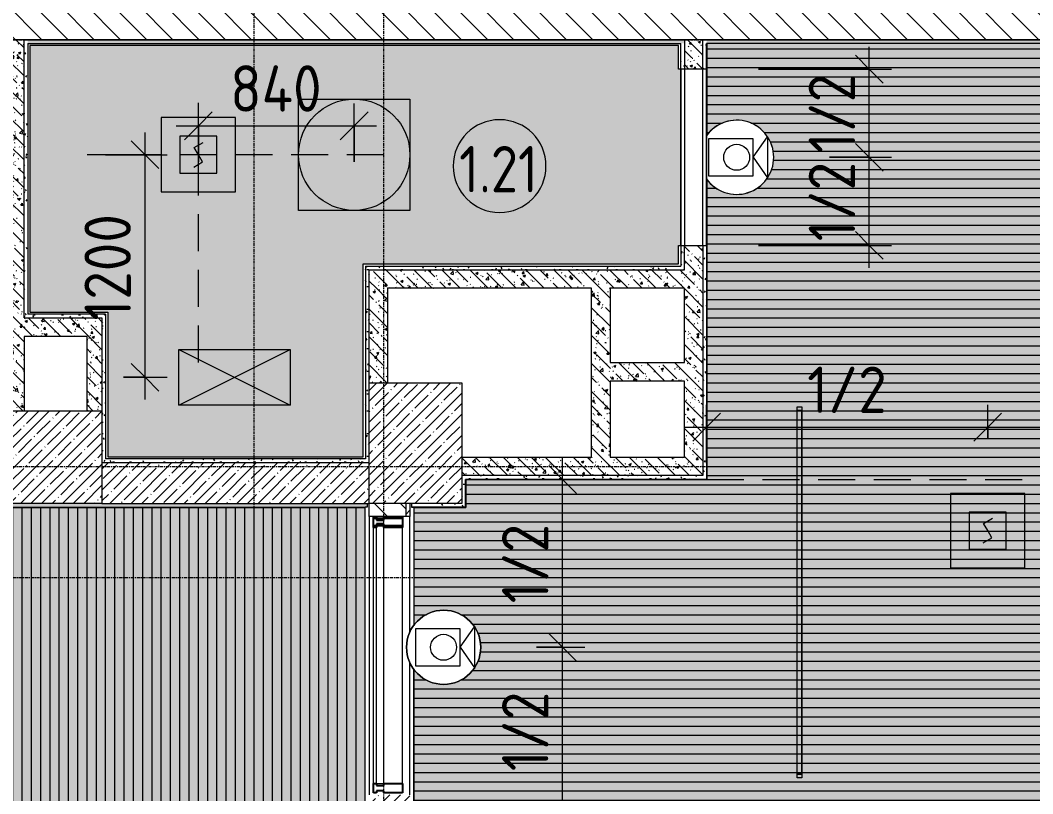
# Model space of a CAD drawing. Header units: millimetres. Extents: x 35928 to 232966, y -8553 to 29000.
# Drawn here: x 73600 to 79058, y 9335 to 13505 of the extents above; entities that cross this region are included whole.
import ezdxf

# ---------------------------------------------------------------- set-up
doc = ezdxf.new("R2010")
doc.units = ezdxf.units.MM
doc.linetypes.add('ADSK_Штрих_ш2 п1', pattern=[300, 200, -100])
doc.linetypes.add('Осевая', pattern=[31.75, 6.35, -4.7625, 15.875, -4.7625])
for name, color, linetype, lineweight in [('A-ANNO-DIMS', 7, 'Continuous', 9), ('A-ANNO-DIMS-100', 7, 'Continuous', 9), ('A-ANNO-NOTE', 7, 'Continuous', 9), ('A-AREA-IDEN', 7, 'Continuous', 9), ('A-CLNG-PATT', 7, 'Continuous', 9), ('A-DETL-2', 7, 'ADSK_Штрих_ш2 п1', 9), ('A-GLAZ-CWMG', 7, 'Continuous', 9), ('A-GLAZ-CWMG-1', 7, 'Continuous', 25), ('A-WALL', 7, 'Continuous', 9), ('I-WALL', 7, 'Continuous', 9), ('Q-SPCQ', 7, 'Continuous', 9), ('S-COLS', 7, 'Continuous', 9), ('Оси-2', 7, 'Осевая', 9)]:
    doc.layers.add(name, color=color, linetype=linetype, lineweight=lineweight)
for name, color, linetype, lineweight, true_color in [('A-CLNG-1', 7, 'Continuous', 9, 0xeaeaea), ('A-WALL-1', 7, 'Continuous', 9, 0x3c3c3c), ('A-WALL-FNSH-1', 7, 'Continuous', 9, 0x3c3c3c), ('E-LITE-EQPM-1', 7, 'Continuous', 9, 0xff8080), ('I-WALL-1', 7, 'Continuous', 9, 0x535353), ('Q-SPCQ-3', 7, 'Continuous', 9, 0x008040), ('Q-SPCQ-4', 1, 'Continuous', 9, 0xff0000), ('S-COLS-1', 9, 'Continuous', 9, 0x808080), ('S-COLS-2', 7, 'Continuous', 9, 0x3c3c3c)]:
    doc.layers.add(name, color=color, linetype=linetype, lineweight=lineweight, true_color=true_color)
doc.layers.add('A-CLNG-PATT-1', color=7, linetype='Continuous', lineweight=9, transparency=1)
doc.styles.add('GOST Common', font='GOST_Common.ttf', dxfattribs={"width": 0.9, "height": 250})
doc.styles.add('ISOCPEUR', font='isocpeur.ttf', dxfattribs={"width": 0.9, "height": 250})
doc.dimstyles.new('ISO-2_5_0_9К_БОЛЬШОЙ', dxfattribs={"dimscale": 304.8, "dimtxt": 248.995294, "dimasz": 0.492126, "dimexe": 0.393701, "dimexo": 0.984252, "dimgap": 0, "dimtad": 1, "dimdec": 0, "dimrnd": 10, "dimzin": 0, "dimdsep": 46, "dimtxsty": 'ISOCPEUR', "dimblk1": 'OBLIQUE', "dimblk2": 'OBLIQUE', "dimsah": 1, "dimcen": 0.09, "dimdle": 0.393701, "dimazin": 0, "dimtfac": 1, "dimtdec": 4, "dimtix": 1, "dimtmove": 0, "dimatfit": 3, "dimfxl": 1, "dimtvp": 1, "dimtolj": 1, "dimtzin": 0, "dimarcsym": 2})
pattern_1 = [(135, (0, 0), (-75.43415, -75.43415), [106.68, -17.78, 3.556, -17.78]), (135, (0, 75.39), (-75.43415, -75.43415), []), (50, (0, 0), (127.52922, -11.15758), [13.335, -146.685]), (355, (0, 0), (-24.66966, 133.74002), [10.668, -117.348]), (100.451, (10.63, -0.93), (102.85973, 122.58178), [11.333, -124.663]), (46.184, (0, 35.56), (189.75516, -29.43036), [20.002, -220.027]), (96.636, (15.81, 33.1), (166.1822, 173.1996), [17, -186.995]), (351.184, (0, 35.56), (166.18393, 173.19757), [16.002, -176.022]), (21, (17.78, 26.67), (106.13027, -71.58603), [13.335, -146.685]), (326, (17.78, 26.67), (43.26188, 128.93175), [10.668, -117.348]), (71.451, (26.62, 20.7), (149.39198, 57.34505), [11.333, -124.663]), (37.5, (0, 0), (2.162228, 59.188357), [3.353, -112.573, 3.353, -115.773, -117.792]), (37.5, (0, 0), (2.162228, 59.188357), [-235.052, 3.353, -114.44]), (7.5, (0, 0), (46.773857, 70.12615), [3.353, -64.567, 3.353, -109.906, -44.894]), (7.5, (0, 0), (46.773857, 70.12615), [-181.178, 3.353, -41.542]), (327.5, (-39.65, 0), (94.91367, -4.010093), [3.353, -41.097, 3.353, -135.331, -184.023]), (327.5, (-39.65, 0), (94.91367, -4.010093), [-183.134, 3.353, -180.67]), (317.5, (-57.43, 0), (103.69057, 17.79882), [3.353, -54.432, 3.353, -88.748, -130.683]), (317.5, (-57.43, 0), (103.69057, 17.79882), [-149.885, 3.353, -127.33])]
pattern_2 = [(45, (0, 0), (-57.02463, 57.02463), []), (45, (57.025, 0), (-57.02463, 57.02463), [100.806, -20.161, 3.353, -16.808])]
pattern_3 = [(135, (0, 0), (-70.71068, -70.71068), [])]
pattern_4 = [(0, (0, 0), (121.92, 30.48), [10.058, -81.382, 10.058, -81.382, -487.68]), (0, (0, 0), (121.92, 30.48), [-182.88, 10.058, -172.822, 10.058, -81.382, -213.36]), (0, (0, 0), (121.92, 30.48), [-457.2, 10.058, -50.902, 10.058, -142.342]), (120, (45.72, 15.24), (-87.356454, 90.345817), [10.058, -81.382, 10.058, -81.382, -487.68]), (120, (45.72, 15.24), (-87.356454, 90.345817), [-182.88, 10.058, -172.822, 10.058, -81.382, -213.36]), (120, (45.72, 15.24), (-87.356454, 90.345817), [-457.2, 10.058, -50.902, 10.058, -142.342]), (240, (60.96, 76.2), (-34.563546, -120.825817), [10.058, -81.382, 10.058, -81.382, -487.68]), (240, (60.96, 76.2), (-34.563546, -120.825817), [-182.88, 10.058, -172.822, 10.058, -81.382, -213.36]), (240, (60.96, 76.2), (-34.563546, -120.825817), [-457.2, 10.058, -50.902, 10.058, -142.342])]

# ---------------------------------------------------------------- blocks, each defined once
blk = doc.blocks.new('BSC_Колонна _Прямоугольная - 650х500-23287315-Сводный план потолков 1 этажа в осях 12-23')
at = {"layer": 'S-COLS-1'}
h = blk.add_hatch(dxfattribs=at)
h.set_pattern_fill('FP_36', color=256, style=0, pattern_type=2)
h.set_pattern_definition([(135, (11225, -75730), (-57.02463, -57.02463), []), (135, (11225, -75672.975), (-57.02463, -57.02463), [100.806, -20.161, 3.353, -16.808])])
h.paths.add_polyline_path([(325, -1), (325, 250), (-325, 250), (-325, -250), (325, -250), (325, -182.5)])
at = {"layer": 'S-COLS-2'}
for p, q in [((-325, 250), (325, 250)), ((-325, -250), (-325, 250)), ((325, 250), (325, -250)), ((325, -250), (-325, -250))]:
    blk.add_line(p, q, dxfattribs=at)
blk = doc.blocks.new('BSC_Колонна _Прямоугольная - 500х500-V24-Сводный план потолков 1 этажа в осях 12-23')
at = {"layer": 'S-COLS-1'}
h = blk.add_hatch(dxfattribs=at)
h.set_pattern_fill('FP_37', color=256, style=0, pattern_type=2)
h.set_pattern_definition([(45, (-73790, -11150), (-57.02463, 57.02463), []), (45, (-73732.975, -11150), (-57.02463, 57.02463), [100.806, -20.161, 3.353, -16.808])])
h.paths.add_polyline_path([(-250, -250), (250, -250), (250, 250), (-250, 250)])
at = {"layer": 'S-COLS-2'}
for p, q in [((-250, 250), (250, 250)), ((-250, -250), (-250, 250)), ((250, 250), (250, -250)), ((250, -250), (-250, -250))]:
    blk.add_line(p, q, dxfattribs=at)
blk = doc.blocks.new('Прямоугольный импост - Импост структурный с накладкой - 160мм Темный-32274804-Сводный план потолков 1 этажа в осях 12-23')
at = {"layer": 'A-GLAZ-CWMG-1'}
for p, q in [((0, 140), (-50, 140)), ((-50, 140), (-50, 40)), ((0, 40), (0, 140)), ((-50, 40), (-40, 40)), ((-40, 0), (-50, 0)), ((-50, 0), (-50, -17)), ((-40, 40), (-40, 0)), ((-10, 0), (-10, 40)), ((-10, 40), (0, 40)), ((0, 0), (-10, 0)), ((0, -17), (0, 0)), ((-50, -17), (0, -17))]:
    blk.add_line(p, q, dxfattribs=at)
blk = doc.blocks.new('Прямоугольный импост - Импост структурный с накладкой - 160мм Темный-32274805-Сводный план потолков 1 этажа в осях 12-23')
at = {"layer": 'A-GLAZ-CWMG-1'}
for p, q in [((25, 140), (-25, 140)), ((-25, 140), (-25, 40)), ((25, 40), (25, 140)), ((-25, 40), (-15, 40)), ((-15, 0), (-25, 0)), ((-25, 0), (-25, -17)), ((-15, 40), (-15, 0)), ((15, 0), (15, 40)), ((15, 40), (25, 40)), ((25, 0), (15, 0)), ((25, -17), (25, 0)), ((-25, -17), (25, -17))]:
    blk.add_line(p, q, dxfattribs=at)
blk = doc.blocks.new('Видеокамера - Желтый-V48-Сводный план потолков 1 этажа в осях 12-23')
at = {"layer": 'Q-SPCQ-3'}
for p, q in [((89, 0), (166.6, 110.7)), ((166.6, 110.7), (166.6, -110.7)), ((89, 100), (-151, 100)), ((-151, 100), (-151, -100)), ((89, -100), (89, 100)), ((89, 0), (166.6, -110.7)), ((-151, -100), (89, -100))]:
    blk.add_line(p, q, dxfattribs=at)
blk.add_circle((0, 0), 70, dxfattribs=at)
for start, end in [(360, 144.9016), (0, 144.5825), (215.0984, 360), (215.4175, 360)]:
    blk.add_arc((0, 0), 200, start, end, dxfattribs=at)
blk = doc.blocks.new('Видеокамера - Желтый-29490382-Сводный план потолков 1 этажа в осях 12-23')
at = {"layer": 'Q-SPCQ-3'}
for p, q in [((89, 0), (166.6, 110.7)), ((166.6, 110.7), (166.6, -110.7)), ((89, 100), (-151, 100)), ((-151, 100), (-151, -100)), ((89, -100), (89, 100)), ((89, 0), (166.6, -110.7)), ((-151, -100), (89, -100))]:
    blk.add_line(p, q, dxfattribs=at)
for radius in [200, 70]:
    blk.add_circle((0, 0), radius, dxfattribs=at)
for start, end in [(0, 180), (180, 360)]:
    blk.add_arc((0, 0), 200, start, end, dxfattribs=at)
blk = doc.blocks.new('Извещатель потолочный - Монтируемые на перекрытии-30351624-Сводный план потолков 1 этажа в осях 12-23')
at = {"layer": 'Q-SPCQ'}
for p, q in [((-300, 300), (-300, -100)), ((100, 300), (-300, 300)), ((100, -100), (100, 300)), ((0, 200), (-200, 200)), ((-200, 200), (-200, 0)), ((-122.5, 139), (-74.9, 166.5)), ((0, 0), (0, 200)), ((-100, 100), (-122.5, 139)), ((-125.1, 33.5), (-77.5, 61)), ((-77.5, 61), (-100, 100)), ((-200, 0), (0, 0)), ((-300, -100), (100, -100))]:
    blk.add_line(p, q, dxfattribs=at)
blk = doc.blocks.new('Извещатель потолочный - Монтируемые на перекрытии-30363648-Сводный план потолков 1 этажа в осях 12-23')
at = {"layer": 'Q-SPCQ'}
for p, q in [((-300, 300), (-300, -100)), ((100, 300), (-300, 300)), ((100, -100), (100, 300)), ((0, 200), (-200, 200)), ((-200, 200), (-200, 0)), ((-122.5, 139), (-74.9, 166.5)), ((0, 0), (0, 200)), ((-100, 100), (-122.5, 139)), ((-125.1, 33.5), (-77.5, 61)), ((-77.5, 61), (-100, 100)), ((-200, 0), (0, 0)), ((-300, -100), (100, -100))]:
    blk.add_line(p, q, dxfattribs=at)
blk = doc.blocks.new('Прямоугольный импост - Импост структурный с накладкой - 160мм Темный-32274806-Сводный план потолков 1 этажа в осях 12-23')
at = {"layer": 'A-GLAZ-CWMG-1'}
for p, q in [((-50, 40), (-50, 140)), ((-50, 140), (0, 140)), ((0, 140), (0, 40)), ((-40, 40), (-50, 40)), ((-50, 0), (-40, 0)), ((-50, -17), (-50, 0)), ((-40, 0), (-40, 40)), ((0, 40), (-10, 40)), ((-10, 40), (-10, 0)), ((-10, 0), (0, 0)), ((0, 0), (0, -17)), ((0, -17), (-50, -17))]:
    blk.add_line(p, q, dxfattribs=at)
blk = doc.blocks.new('Прямоугольный импост - Импост структурный с накладкой - 160мм Темный-32274837-Сводный план потолков 1 этажа в осях 12-23')
at = {"layer": 'A-GLAZ-CWMG'}
for p, q in [((75503, 9390), (75503, 10770)), ((75520, 9390), (75520, 10770)), ((75560, 9390), (75560, 10770)), ((75660, 9390), (75660, 10770)), ((75520, 9390), (75560, 9390))]:
    blk.add_line(p, q, dxfattribs=at)
blk = doc.blocks.new('Downlight - Strip - 2000 мм-27655400-Сводный план потолков 1 этажа в осях 12-23')
at = {"layer": 'E-LITE-EQPM-1'}
for p, q in [((-1000, -231.3), (-1000, -205.9)), ((-1000, -205.9), (-980.9, -205.9)), ((-980.9, -231.3), (-980.9, -205.9)), ((-980.9, -205.9), (981, -205.9)), ((-980.9, -205.9), (-980.9, -231.3)), ((-980.9, -231.3), (-980.9, -205.9)), ((-980.9, -205.9), (-980.9, -231.3)), ((-980.9, -205.9), (981, -205.9)), ((-980.9, -205.9), (981, -205.9)), ((981, -205.9), (981, -231.3)), ((981, -231.3), (981, -205.9)), ((981, -205.9), (1000, -205.9)), ((981, -231.3), (981, -205.9)), ((981, -205.9), (981, -231.3)), ((1000, -205.9), (1000, -231.3)), ((-980.9, -231.3), (-1000, -231.3)), ((981, -231.3), (-980.9, -231.3)), ((981, -231.3), (-980.9, -231.3)), ((-980.9, -231.3), (981, -231.3)), ((1000, -231.3), (981, -231.3))]:
    blk.add_line(p, q, dxfattribs=at)
blk = doc.blocks.new('DIMBLOCK43-Сводный план потолков 1 этажа в осях 12-23')
at = {"layer": 'A-ANNO-DIMS-100', "lineweight": 20}
for p, q in [((78176.6, 12766.1), (78101.6, 12841.1)), ((78176.6, 12766.1), (78251.6, 12691.1)), ((78176.6, 12291.1), (78101.6, 12366.1)), ((78176.6, 12291.1), (78251.6, 12216.1))]:
    blk.add_line(p, q, dxfattribs=at)
at = {"layer": 'A-ANNO-DIMS-100'}
for p, q in [((77961.6, 12766.1), (78296.6, 12766.1)), ((78176.6, 12766.1), (77961.6, 12766.1)), ((78176.6, 12171.1), (78176.6, 12766.1)), ((77579.8, 12291.1), (78296.6, 12291.1)), ((78176.6, 12291.1), (77579.8, 12291.1))]:
    blk.add_line(p, q, dxfattribs=at)
at = {"layer": 'A-ANNO-DIMS-100', "color": 0, "insert": (77850, 12313.1), "char_height": 250, "width": 517.144, "attachment_point": 1, "rotation": 90, "line_spacing_factor": 1.149209, "style": 'ISOCPEUR'}
blk.add_mtext('1/2', dxfattribs=at)
blk = doc.blocks.new('_Oblique')
at = {"color": 0, "linetype": 'ByBlock', "lineweight": -2}
blk.add_line((-0.5, -0.5), (0.5, 0.5), dxfattribs=at)
blk = doc.blocks.new('DIMBLOCK44-Сводный план потолков 1 этажа в осях 12-23')
at = {"layer": 'A-ANNO-DIMS-100'}
for p, q in [((78176.6, 12766.1), (78176.6, 13361.1)), ((77579.8, 13241.1), (78296.6, 13241.1)), ((78176.6, 13241.1), (77579.8, 13241.1)), ((77961.6, 12766.1), (78296.6, 12766.1)), ((78176.6, 12766.1), (77961.6, 12766.1))]:
    blk.add_line(p, q, dxfattribs=at)
at = {"layer": 'A-ANNO-DIMS-100', "lineweight": 20}
for p, q in [((78176.6, 13241.1), (78101.6, 13316.1)), ((78176.6, 13241.1), (78251.6, 13166.1)), ((78176.6, 12766.1), (78101.6, 12841.1)), ((78176.6, 12766.1), (78251.6, 12691.1))]:
    blk.add_line(p, q, dxfattribs=at)
at = {"layer": 'A-ANNO-DIMS-100', "color": 0, "insert": (77850, 12788.1), "char_height": 250, "width": 517.144, "attachment_point": 1, "rotation": 90, "line_spacing_factor": 1.149209, "style": 'ISOCPEUR'}
blk.add_mtext('1/2', dxfattribs=at)
blk = doc.blocks.new('DIMBLOCK45-Сводный план потолков 1 этажа в осях 12-23')
at = {"layer": 'A-ANNO-DIMS-100', "lineweight": 20}
for p, q in [((76523.3, 10124.5), (76448.3, 10199.5)), ((76523.3, 10124.5), (76598.3, 10049.5)), ((76523.3, 9220), (76448.3, 9295)), ((76523.3, 9220), (76598.3, 9145))]:
    blk.add_line(p, q, dxfattribs=at)
at = {"layer": 'A-ANNO-DIMS-100'}
for p, q in [((76381.8, 10124.5), (76643.3, 10124.5)), ((76523.3, 10124.5), (76381.8, 10124.5)), ((76523.3, 9100), (76523.3, 10124.5)), ((76717.2, 9220), (76403.3, 9220)), ((76523.3, 9220), (76717.2, 9220))]:
    blk.add_line(p, q, dxfattribs=at)
at = {"layer": 'A-ANNO-DIMS-100', "color": 0, "insert": (76196.7, 9456.8), "char_height": 250, "width": 517.144, "attachment_point": 1, "rotation": 90, "line_spacing_factor": 1.149209, "style": 'ISOCPEUR'}
blk.add_mtext('1/2', dxfattribs=at)
blk = doc.blocks.new('DIMBLOCK46-Сводный план потолков 1 этажа в осях 12-23')
at = {"layer": 'A-ANNO-DIMS-100'}
for p, q in [((76523.3, 10124.5), (76523.3, 11149)), ((76717.2, 11029), (76403.3, 11029)), ((76523.3, 11029), (76717.2, 11029)), ((76381.8, 10124.5), (76643.3, 10124.5)), ((76523.3, 10124.5), (76381.8, 10124.5))]:
    blk.add_line(p, q, dxfattribs=at)
at = {"layer": 'A-ANNO-DIMS-100', "lineweight": 20}
for p, q in [((76523.3, 11029), (76448.3, 11104)), ((76523.3, 11029), (76598.3, 10954)), ((76523.3, 10124.5), (76448.3, 10199.5)), ((76523.3, 10124.5), (76598.3, 10049.5))]:
    blk.add_line(p, q, dxfattribs=at)
at = {"layer": 'A-ANNO-DIMS-100', "color": 0, "insert": (76196.7, 10361.3), "char_height": 250, "width": 517.144, "attachment_point": 1, "rotation": 90, "line_spacing_factor": 1.149209, "style": 'ISOCPEUR'}
blk.add_mtext('1/2', dxfattribs=at)
blk = doc.blocks.new('Марка_Помещения - Номер-25198446-Сводный план потолков 1 этажа в осях 12-23')
at = {"layer": 'A-AREA-IDEN'}
for start, end in [(360, 180), (180, 360)]:
    blk.add_arc((0, 0), 2.5, start, end, dxfattribs=at)
blk = doc.blocks.new('DIMBLOCK98-Сводный план потолков 1 этажа в осях 12-23')
at = {"layer": 'A-ANNO-DIMS-100'}
for p, q in [((74272.4, 11460), (74272.4, 12900)), ((74060, 12780), (74392.4, 12780)), ((74272.4, 12780), (74060, 12780)), ((74157, 11580), (74392.4, 11580)), ((74272.4, 11580), (74157, 11580))]:
    blk.add_line(p, q, dxfattribs=at)
at = {"layer": 'A-ANNO-DIMS-100', "lineweight": 20}
for p, q in [((74272.4, 12780), (74197.4, 12855)), ((74272.4, 12780), (74347.4, 12705)), ((74272.4, 11580), (74197.4, 11655)), ((74272.4, 11580), (74347.4, 11505))]:
    blk.add_line(p, q, dxfattribs=at)
at = {"layer": 'A-ANNO-DIMS-100', "color": 0, "insert": (73945.8, 11885.5), "char_height": 250, "width": 706.764, "attachment_point": 1, "rotation": 90, "line_spacing_factor": 1.149209, "style": 'ISOCPEUR'}
blk.add_mtext('1200', dxfattribs=at)
blk = doc.blocks.new('DIMBLOCK99-Сводный план потолков 1 этажа в осях 12-23')
at = {"layer": 'A-ANNO-DIMS-100'}
for p, q in [((74560, 12741.6), (74560, 13055.5)), ((75399.9, 12741.6), (75399.9, 13055.5)), ((74440, 12935.5), (75519.9, 12935.5)), ((74560, 12935.5), (74560, 12741.6)), ((75399.9, 12935.5), (75399.9, 12741.6))]:
    blk.add_line(p, q, dxfattribs=at)
at = {"layer": 'A-ANNO-DIMS-100', "lineweight": 20}
for p, q in [((74560, 12935.5), (74635, 13010.5)), ((75399.9, 12935.5), (75474.9, 13010.5)), ((74560, 12935.5), (74485, 12860.5)), ((75399.9, 12935.5), (75324.9, 12860.5))]:
    blk.add_line(p, q, dxfattribs=at)
at = {"layer": 'A-ANNO-DIMS-100', "color": 0, "insert": (74731, 13262.1), "char_height": 250, "width": 597.589, "attachment_point": 1, "line_spacing_factor": 1.149209, "style": 'ISOCPEUR'}
blk.add_mtext('840', dxfattribs=at)
blk = doc.blocks.new('DIMBLOCK100-Сводный план потолков 1 этажа в осях 12-23')
at = {"layer": 'A-ANNO-DIMS-100'}
for p, q in [((77299.8, 11117.2), (77299.8, 11431.1)), ((78814.9, 11253.5), (78814.9, 11431.1)), ((77179.8, 11311.1), (78814.9, 11311.1)), ((77299.8, 11311.1), (77299.8, 11117.2)), ((78814.9, 11311.1), (78814.9, 11253.5))]:
    blk.add_line(p, q, dxfattribs=at)
at = {"layer": 'A-ANNO-DIMS-100', "lineweight": 20}
for p, q in [((77299.8, 11311.1), (77374.8, 11386.1)), ((78814.9, 11311.1), (78889.9, 11386.1)), ((77299.8, 11311.1), (77224.8, 11236.1)), ((78814.9, 11311.1), (78739.9, 11236.1))]:
    blk.add_line(p, q, dxfattribs=at)
at = {"layer": 'A-ANNO-DIMS-100', "color": 0, "insert": (77841.9, 11637.8), "char_height": 250, "width": 517.144, "attachment_point": 1, "line_spacing_factor": 1.149209, "style": 'ISOCPEUR'}
blk.add_mtext('1/2', dxfattribs=at)
blk = doc.blocks.new('DIMBLOCK101-Сводный план потолков 1 этажа в осях 12-23')
at = {"layer": 'A-ANNO-DIMS-100'}
for p, q in [((78814.9, 11253.5), (78814.9, 11431.1)), ((80330, 11117.2), (80330, 11431.1)), ((78814.9, 11311.1), (80450, 11311.1)), ((78814.9, 11311.1), (78814.9, 11253.5)), ((80330, 11311.1), (80330, 11117.2))]:
    blk.add_line(p, q, dxfattribs=at)
at = {"layer": 'A-ANNO-DIMS-100', "lineweight": 20}
for p, q in [((78814.9, 11311.1), (78889.9, 11386.1)), ((80330, 11311.1), (80405, 11386.1)), ((78814.9, 11311.1), (78739.9, 11236.1)), ((80330, 11311.1), (80255, 11236.1))]:
    blk.add_line(p, q, dxfattribs=at)
at = {"layer": 'A-ANNO-DIMS-100', "color": 0, "insert": (79357, 11637.8), "char_height": 250, "width": 517.144, "attachment_point": 1, "line_spacing_factor": 1.149209, "style": 'ISOCPEUR'}
blk.add_mtext('1/2', dxfattribs=at)

msp = doc.modelspace()

# ---------------------------------------------------------------- hatches: boundary and pattern name
at = {"layer": 'A-CLNG-PATT'}
h = msp.add_hatch(dxfattribs=at)
h.set_pattern_fill('FP_70', color=256, style=0, pattern_type=2)
h.set_pattern_definition([(0, (79139, 11300), (0, -50), [])])
h.paths.add_polyline_path([(80629, 9221), (80629, 10879), (80329, 10879), (80329, 11571), (82557, 11571), (82557, 13379), (77300.8, 13379), (77300.8, 12882.6), (77311.9, 12898.7), (77348, 12930.7), (77390.7, 12953.1), (77437.5, 12964.7), (77485.7, 12964.7), (77532.5, 12953.1), (77575.2, 12930.7), (77611.3, 12898.7), (77638.7, 12859.1), (77655.8, 12814), (77661.6, 12766.1), (77655.8, 12718.3), (77638.7, 12673.2), (77611.3, 12633.5), (77575.2, 12601.5), (77532.5, 12579.1), (77485.7, 12567.6), (77437.5, 12567.6), (77390.7, 12579.1), (77348, 12601.5), (77311.9, 12633.5), (77300.8, 12649.6), (77300.8, 11029), (76001, 11029), (76001, 10879), (75721, 10879), (75721, 10241), (75732.1, 10257.1), (75768.2, 10289.1), (75810.9, 10311.5), (75857.7, 10323), (75907.1, 10322.8), (75952.7, 10311.5), (75995.4, 10289.1), (76031.5, 10257.1), (76058.9, 10217.4), (76076, 10172.4), (76081.8, 10124.5), (76076, 10076.6), (76058.9, 10031.6), (76031.5, 9991.9), (75995.4, 9959.9), (75952.7, 9937.5), (75905.9, 9926), (75857.7, 9926), (75810.9, 9937.5), (75768.2, 9959.9), (75732.1, 9991.9), (75721, 10008), (75721, 9221), (80449.7, 9221)])
h = msp.add_hatch(dxfattribs=at)
h.set_pattern_fill('FP_68', color=256, style=0, pattern_type=2)
h.set_pattern_definition([(90, (54560, 11273.553), (50, -3e-15), [])])
h.paths.add_polyline_path([(75365.9, 7921), (75459, 7921), (75459, 10879), (61939, 10879), (61939, 11349), (61381, 11349), (61381, 10879), (51689, 10879), (51689, 11679), (45931, 11679), (45931, 10879), (42401, 10879), (42401, 10209), (38761, 10209), (38761, 7921), (68010, 7921), (68010, 7941), (68110, 7941), (68110, 7921), (68760, 7921), (68760, 7941), (68860, 7941), (68860, 7921), (74639.6, 7921)])
h.paths.add_polyline_path([(57610, 9400), (57615.8, 9447.9), (57632.9, 9492.9), (57660.3, 9532.6), (57696.4, 9564.6), (57739.1, 9587), (57785.9, 9598.5), (57834.1, 9598.5), (57880.9, 9587), (57923.6, 9564.6), (57959.7, 9532.6), (57987.1, 9492.9), (58004.2, 9447.9), (58010, 9400), (58004.2, 9352.1), (57987.1, 9307.1), (57959.7, 9267.4), (57923.6, 9235.4), (57880.9, 9213), (57834.1, 9201.5), (57785.9, 9201.5), (57739.1, 9213), (57696.4, 9235.4), (57660.3, 9267.4), (57632.9, 9307.1), (57615.8, 9352.1), (57613.6, 9370.1)])
h.paths.add_polyline_path([(57434.1, 9201.5), (57385.9, 9201.5), (57339.1, 9213), (57296.4, 9235.4), (57260.3, 9267.4), (57232.9, 9307.1), (57215.8, 9352.1), (57210, 9400), (57215.8, 9447.9), (57232.9, 9492.9), (57260.3, 9532.6), (57296.4, 9564.6), (57339.1, 9587), (57385.9, 9598.5), (57434.1, 9598.5), (57480.9, 9587), (57523.6, 9564.6), (57559.7, 9532.6), (57587.1, 9492.9), (57604.2, 9447.9), (57610, 9400), (57604.2, 9352.1), (57587.1, 9307.1), (57559.7, 9267.4), (57523.6, 9235.4), (57480.9, 9213)])
at = {"layer": 'A-CLNG-PATT-1'}
for points in [[(80628.5, 9221), (80628.5, 10879), (80328.5, 10879), (80328.5, 11571), (82556.5, 11571), (82556.5, 13380), (77300.3, 13380), (77300.3, 12881.9), (77311.9, 12898.7), (77348, 12930.7), (77390.7, 12953.1), (77437.5, 12964.7), (77485.7, 12964.7), (77532.5, 12953.1), (77575.2, 12930.7), (77611.3, 12898.7), (77638.7, 12859.1), (77655.8, 12814), (77661.6, 12766.1), (77655.8, 12718.3), (77638.7, 12673.2), (77611.3, 12633.5), (77575.2, 12601.5), (77532.5, 12579.1), (77485.7, 12567.6), (77437.5, 12567.6), (77390.7, 12579.1), (77348, 12601.5), (77311.9, 12633.5), (77300.3, 12650.3), (77300.3, 11029), (76000.5, 11029), (76000.5, 10879), (75720.5, 10879), (75720.5, 10240.3), (75732.1, 10257.1), (75768.2, 10289.1), (75810.9, 10311.5), (75857.7, 10323), (75906.6, 10322.9), (75952.7, 10311.5), (75995.4, 10289.1), (76031.5, 10257.1), (76058.9, 10217.4), (76076, 10172.4), (76081.8, 10124.5), (76076, 10076.6), (76058.9, 10031.6), (76031.5, 9991.9), (75995.4, 9959.9), (75952.7, 9937.5), (75905.9, 9926), (75857.7, 9926), (75810.9, 9937.5), (75768.2, 9959.9), (75732.1, 9991.9), (75720.5, 10008.7), (75720.5, 9221), (80449.7, 9221)], [(75449, 11151), (75449, 12191), (77148.8, 12191), (77148.8, 12291.1), (77159.8, 12291.1), (77159.8, 13241.1), (77148.8, 13241.1), (77148.8, 13369), (73651, 13369), (73651, 11931), (74071, 11931), (74071, 11151), (75440.3, 11151)]]:
    msp.add_hatch(color=256, dxfattribs=at).paths.add_polyline_path(points)
h = msp.add_hatch(color=256, dxfattribs=at)
h.paths.add_polyline_path([(75365.9, 7921), (75459, 7921), (75459, 10879), (61939, 10879), (61939, 11349), (61381, 11349), (61381, 10879), (51689, 10879), (51689, 11679), (45931, 11679), (45931, 10879), (42401, 10879), (42401, 10209), (38761, 10209), (38761, 7921), (68010, 7921), (68010, 7941), (68110, 7941), (68110, 7921), (68760, 7921), (68760, 7941), (68860, 7941), (68860, 7921), (74639.6, 7921)])
h.paths.add_polyline_path([(57610, 9400), (57615.8, 9447.9), (57632.9, 9492.9), (57660.3, 9532.6), (57696.4, 9564.6), (57739.1, 9587), (57785.9, 9598.5), (57834.1, 9598.5), (57880.9, 9587), (57923.6, 9564.6), (57959.7, 9532.6), (57987.1, 9492.9), (58004.2, 9447.9), (58010, 9400), (58004.2, 9352.1), (57987.1, 9307.1), (57959.7, 9267.4), (57923.6, 9235.4), (57880.9, 9213), (57834.1, 9201.5), (57785.9, 9201.5), (57739.1, 9213), (57696.4, 9235.4), (57660.3, 9267.4), (57632.9, 9307.1), (57615.8, 9352.1), (57613.6, 9370.1)])
h.paths.add_polyline_path([(57434.1, 9201.5), (57385.9, 9201.5), (57339.1, 9213), (57296.4, 9235.4), (57260.3, 9267.4), (57232.9, 9307.1), (57215.8, 9352.1), (57210, 9400), (57215.8, 9447.9), (57232.9, 9492.9), (57260.3, 9532.6), (57296.4, 9564.6), (57339.1, 9587), (57385.9, 9598.5), (57434.1, 9598.5), (57480.9, 9587), (57523.6, 9564.6), (57559.7, 9532.6), (57587.1, 9492.9), (57604.2, 9447.9), (57610, 9400), (57604.2, 9352.1), (57587.1, 9307.1), (57559.7, 9267.4), (57523.6, 9235.4), (57480.9, 9213)])
at = {"layer": 'I-WALL'}
h = msp.add_hatch(dxfattribs=at)
h.set_pattern_fill('FP_20', color=256, style=0, pattern_type=2)
h.set_pattern_definition(pattern_3)
h.paths.add_polyline_path([(84490.7, 13400), (84490.7, 13600), (68650, 13600), (68650, 13400), (84081, 13400)])
h = msp.add_hatch(dxfattribs=at)
h.set_pattern_fill('FP_22', color=256, style=0, pattern_type=2)
h.set_pattern_definition(pattern_1)
h.paths.add_polyline_path([(73570, 11400), (73620, 11400), (73620, 13400), (73540, 13400), (73540, 11400)])
h = msp.add_hatch(dxfattribs=at)
h.set_pattern_fill('FP_58', color=256, style=0, pattern_type=2)
h.set_pattern_definition(pattern_4)
h.paths.add_polyline_path([(73620, 11920), (73640, 11920), (73640, 13400), (73620, 13400), (73620, 12784.6)])
h = msp.add_hatch(dxfattribs=at)
h.set_pattern_fill('FP_58', color=256, style=0, pattern_type=2)
h.set_pattern_definition(pattern_4)
h.paths.add_polyline_path([(76818.4, 13380), (77179.8, 13380), (77179.8, 13400), (73640, 13400), (73640, 13380), (76092.2, 13380)])
h = msp.add_hatch(dxfattribs=at)
h.set_pattern_fill('FP_58', color=256, style=0, pattern_type=2)
h.set_pattern_definition(pattern_4)
h.paths.add_polyline_path([(77179.8, 12160), (77179.8, 12291.1), (77159.8, 12291.1), (77159.8, 12160)])
h.paths.add_polyline_path([(77159.8, 13241.1), (77179.8, 13241.1), (77179.8, 13380), (77159.8, 13380), (77159.8, 13249)])
h = msp.add_hatch(dxfattribs=at)
h.set_pattern_fill('FP_22', color=256, style=0, pattern_type=2)
h.set_pattern_definition(pattern_1)
h.paths.add_polyline_path([(77279.8, 11050), (77279.8, 12291.1), (77179.8, 12291.1), (77179.8, 11050)])
h.paths.add_polyline_path([(77279.8, 13241.1), (77279.8, 13400), (77179.8, 13400), (77179.8, 13241.1)])
h = msp.add_hatch(dxfattribs=at)
h.set_pattern_fill('FP_58', color=256, style=0, pattern_type=2)
h.set_pattern_definition(pattern_4)
h.paths.add_polyline_path([(77299.8, 11050), (77299.8, 12291.1), (77279.8, 12291.1), (77279.8, 11050)])
h.paths.add_polyline_path([(77279.8, 13241.1), (77299.8, 13241.1), (77299.8, 13400), (77279.8, 13400), (77279.8, 13249)])
h = msp.add_hatch(dxfattribs=at)
h.set_pattern_fill('FP_58', color=256, style=0, pattern_type=2)
h.set_pattern_definition(pattern_4)
h.paths.add_polyline_path([(81902.3, 13380), (82557, 13380), (82557, 13400), (77299.8, 13400), (77299.8, 13380), (78997.2, 13380)])
h = msp.add_hatch(dxfattribs=at)
h.set_pattern_fill('FP_58', color=256, style=0, pattern_type=2)
h.set_pattern_definition(pattern_4)
h.paths.add_polyline_path([(77159.8, 12160), (77159.8, 12180), (75460, 12180), (75460, 12160), (76818.4, 12160)])
h = msp.add_hatch(dxfattribs=at)
h.set_pattern_fill('FP_58', color=256, style=0, pattern_type=2)
h.set_pattern_definition(pattern_4)
h.paths.add_polyline_path([(75480, 11140), (75480, 12160), (75460, 12160), (75460, 11140)])
h = msp.add_hatch(dxfattribs=at)
h.set_pattern_fill('FP_22', color=256, style=0, pattern_type=2)
h.set_pattern_definition(pattern_1)
h.paths.add_polyline_path([(77179.8, 12060), (77179.8, 12160), (75480, 12160), (75480, 12060), (76818.4, 12060)])
h = msp.add_hatch(dxfattribs=at)
h.set_pattern_fill('FP_22', color=256, style=0, pattern_type=2)
h.set_pattern_definition(pattern_1)
h.paths.add_polyline_path([(75580, 11550), (75580, 12060), (75480, 12060), (75480, 11550)])
h = msp.add_hatch(dxfattribs=at)
h.set_pattern_fill('FP_22', color=256, style=0, pattern_type=2)
h.set_pattern_definition(pattern_1)
h.paths.add_polyline_path([(76679.8, 11150), (76779.8, 11150), (76779.8, 12060), (76679.8, 12060), (76679.8, 11856)])
h = msp.add_hatch(dxfattribs=at)
h.set_pattern_fill('FP_58', color=256, style=0, pattern_type=2)
h.set_pattern_definition(pattern_4)
h.paths.add_polyline_path([(73620, 11900), (74040, 11900), (74040, 11920), (73620, 11920)])
h = msp.add_hatch(dxfattribs=at)
h.set_pattern_fill('FP_22', color=256, style=0, pattern_type=2)
h.set_pattern_definition(pattern_1)
h.paths.add_polyline_path([(73960, 11800), (73960, 11900), (73620, 11900), (73620, 11800)])
h = msp.add_hatch(dxfattribs=at)
h.set_pattern_fill('FP_22', color=256, style=0, pattern_type=2)
h.set_pattern_definition(pattern_1)
h.paths.add_polyline_path([(73960, 11400), (74040, 11400), (74040, 11900), (73960, 11900), (73960, 11800)])
h = msp.add_hatch(dxfattribs=at)
h.set_pattern_fill('FP_58', color=256, style=0, pattern_type=2)
h.set_pattern_definition(pattern_4)
h.paths.add_polyline_path([(74040, 11140), (74060, 11140), (74060, 11920), (74040, 11920), (74040, 11400)])
h = msp.add_hatch(dxfattribs=at)
h.set_pattern_fill('FP_22', color=256, style=0, pattern_type=2)
h.set_pattern_definition(pattern_1)
h.paths.add_polyline_path([(77179.8, 11560), (77179.8, 11660), (76779.8, 11660), (76779.8, 11560)])
h = msp.add_hatch(dxfattribs=at)
h.set_pattern_fill('FP_58', color=256, style=0, pattern_type=2)
h.set_pattern_definition(pattern_4)
h.paths.add_polyline_path([(75480, 11120), (75480, 11140), (74040, 11140), (74040, 11120), (74639.6, 11120)])
h = msp.add_hatch(dxfattribs=at)
h.set_pattern_fill('FP_22', color=256, style=0, pattern_type=2)
h.set_pattern_definition(pattern_1)
h.paths.add_polyline_path([(77179.8, 11050), (77179.8, 11150), (75980, 11150), (75980, 11050), (76092.2, 11050)])
h = msp.add_hatch(dxfattribs=at)
h.set_pattern_fill('FP_1', color=256, style=0, pattern_type=2)
h.set_pattern_definition(pattern_2)
h.paths.add_polyline_path([(75365.9, 10900), (75480, 10900), (75480, 11120), (74040, 11120), (74040, 10900), (74639.6, 10900)])
h = msp.add_hatch(dxfattribs=at)
h.set_pattern_fill('FP_58', color=256, style=0, pattern_type=2)
h.set_pattern_definition(pattern_4)
h.paths.add_polyline_path([(77299.8, 11030), (77299.8, 11050), (75980, 11050), (75980, 11030), (76092.2, 11030)])
h = msp.add_hatch(dxfattribs=at)
h.set_pattern_fill('FP_58', color=256, style=0, pattern_type=2)
h.set_pattern_definition(pattern_4)
h.paths.add_polyline_path([(75980, 10900), (76000, 10900), (76000, 11030), (75980, 11030), (75980, 10927.3)])
h = msp.add_hatch(dxfattribs=at)
h.set_pattern_fill('FP_58', color=256, style=0, pattern_type=2)
h.set_pattern_definition(pattern_4)
h.paths.add_polyline_path([(75365.9, 10880), (75470, 10880), (75470, 10900), (72929.8, 10900), (72929.8, 10880), (74639.6, 10880)])
h.paths.add_polyline_path([(71734.6, 10880), (71979.8, 10880), (71979.8, 10900), (69618.8, 10900), (69618.8, 10880), (70282, 10880)])
h.paths.add_polyline_path([(68668.8, 10880), (68668.8, 10900), (62160, 10900), (62160, 10880), (67377, 10880)])
h.paths.add_polyline_path([(61960, 10880), (61960, 10900), (61940, 10900), (61940, 10880)])
h = msp.add_hatch(dxfattribs=at)
h.set_pattern_fill('FP_1', color=256, style=0, pattern_type=2)
h.set_pattern_definition(pattern_2)
h.paths.add_polyline_path([(75700, 7900), (75700, 9330), (75480, 9330), (75480, 7900)])
h.paths.add_polyline_path([(75680, 10830), (75700, 10830), (75700, 10900), (75680, 10900)])
h = msp.add_hatch(dxfattribs=at)
h.set_pattern_fill('FP_20', color=256, style=0, pattern_type=2)
h.set_pattern_definition(pattern_3)
h.paths.add_polyline_path([(75480, 10830), (75680, 10830), (75680, 10900), (75480, 10900)])
h = msp.add_hatch(dxfattribs=at)
h.set_pattern_fill('FP_58', color=256, style=0, pattern_type=2)
h.set_pattern_definition(pattern_4)
h.paths.add_polyline_path([(76000, 10880), (76000, 10900), (75710, 10900), (75710, 10880), (75980, 10880)])

# ---------------------------------------------------------------- linework, layer by layer
at = {"layer": 'A-ANNO-NOTE'}
for p, q in [((75099.9, 13080), (75699.9, 13080)), ((75099.9, 12480), (75099.9, 13080)), ((75699.9, 13080), (75699.9, 12480)), ((75699.9, 12480), (75099.9, 12480)), ((74454.5, 11730), (75054.5, 11730)), ((74454.5, 11430), (74454.5, 11730)), ((74454.5, 11430), (75054.5, 11730)), ((74454.5, 11730), (75054.5, 11430)), ((75054.5, 11730), (75054.5, 11430)), ((75054.5, 11430), (74454.5, 11430))]:
    msp.add_line(p, q, dxfattribs=at)
msp.add_circle((75399.9, 12780), 300, dxfattribs=at)
at = {"layer": 'A-CLNG-1'}
for p, q in [((77300.3, 13380), (77300.3, 12881.9)), ((82556.5, 13379), (77300.8, 13379)), ((77300.8, 12882.6), (77300.8, 13379)), ((77300.3, 12650.3), (77300.3, 11029)), ((77300.8, 11029), (77300.8, 12649.6)), ((76000.5, 11029), (76000.5, 10879)), ((76000.5, 11029), (77300.3, 11029)), ((76001, 11029), (76001, 10879.1)), ((61939, 10879), (75459, 10879)), ((75459, 7921), (75459, 10879)), ((75720.5, 10879), (75720.5, 10240.3)), ((75720.5, 10879), (76001, 10879)), ((75721, 10879), (75721, 10241)), ((75720.5, 10008.7), (75720.5, 9221)), ((75721, 9221), (75721, 10008))]:
    msp.add_line(p, q, dxfattribs=at)
at = {"layer": 'A-DETL-2'}
for p, q in [((74560, 11660), (74560, 13120)), ((75560, 12780), (73960, 12780)), ((77300.8, 11029), (80320.8, 11029))]:
    msp.add_line(p, q, dxfattribs=at)
at = {"layer": 'A-WALL'}
for p, q in [((73640, 13380), (73640, 11920)), ((73640, 13380), (77159.8, 13380)), ((77159.8, 13241.1), (77159.8, 13380)), ((82557, 13380), (77299.8, 13380)), ((77299.8, 13241.1), (77299.8, 13380)), ((77159.8, 12291.1), (77159.8, 12180)), ((75460, 12180), (77159.8, 12180)), ((75460, 12180), (75460, 11140)), ((74040, 11920), (73640, 11920)), ((74060, 11920), (74060, 11140)), ((75460, 11140), (74060, 11140)), ((77299.8, 11030), (76000, 11030)), ((76000, 10880), (76000, 11030)), ((75680, 10830), (75680, 10900))]:
    msp.add_line(p, q, dxfattribs=at)
at = {"layer": 'A-WALL-1'}
for p, q in [((84490.7, 13400), (70309.8, 13400)), ((73620, 11900), (73620, 13400)), ((73620, 13400), (77179.8, 13400)), ((77179.8, 13400), (77179.8, 13241.1)), ((77279.8, 13241.1), (77279.8, 13400)), ((77279.8, 13400), (82557, 13400)), ((77299.8, 13241.1), (77159.8, 13241.1)), ((77159.8, 12291.1), (77299.8, 12291.1)), ((77179.8, 12160), (77179.8, 12291.1)), ((77279.8, 12291.1), (77279.8, 11050)), ((77299.8, 12291.1), (77299.8, 11030)), ((75480, 12160), (77179.8, 12160)), ((75480, 11550), (75480, 12160)), ((76679.8, 12060), (75580, 12060)), ((75580, 12060), (75580, 11550)), ((76679.8, 11150), (76679.8, 12060)), ((77179.8, 12060), (76779.8, 12060)), ((76779.8, 12060), (76779.8, 11660)), ((77179.8, 11660), (77179.8, 12060)), ((73620, 11900), (74040, 11900)), ((74040, 11900), (74040, 11400)), ((73620, 11800), (73620, 11400)), ((73960, 11800), (73620, 11800)), ((73960, 11400), (73960, 11800)), ((76779.8, 11660), (77179.8, 11660)), ((76779.8, 11560), (76779.8, 11150)), ((77179.8, 11560), (76779.8, 11560)), ((77179.8, 11150), (77179.8, 11560)), ((75980, 11150), (76679.8, 11150)), ((76779.8, 11150), (77179.8, 11150)), ((74040, 11120), (75480, 11120)), ((77279.8, 11050), (75980, 11050)), ((74040, 10900), (75480, 10900)), ((75470, 10880), (75459.5, 10880)), ((75470, 10900), (75470, 10880)), ((75480, 10830), (75480, 10900)), ((75700, 10900), (75700, 10830)), ((75710, 10880), (75710, 10900)), ((76000, 10880), (75710, 10880)), ((75700, 10830), (75480, 10830))]:
    msp.add_line(p, q, dxfattribs=at)
at = {"layer": 'A-WALL-FNSH-1'}
for p, q in [((77148.8, 13369), (73651, 13369)), ((73651, 13369), (73651, 11931)), ((77148.8, 13241.1), (77148.8, 13369)), ((77159.8, 13241.1), (77148.8, 13241.1)), ((77300.8, 13241.1), (77299.8, 13241.1)), ((77148.8, 12191), (77148.8, 12291.1)), ((77148.8, 12291.1), (77159.8, 12291.1)), ((77299.8, 12291.1), (77300.8, 12291.1)), ((75449, 11151), (75449, 12191)), ((75449, 12191), (77148.8, 12191)), ((73651, 11931), (74071, 11931)), ((74060, 11920), (74040, 11920)), ((74071, 11931), (74071, 11151)), ((74071, 11151), (75449, 11151)), ((77300.8, 11029), (77300.3, 11029)), ((72929.8, 10880), (75459.5, 10880)), ((75459.5, 10879), (75459, 10879)), ((75459.5, 10880), (75459.5, 10879)), ((75710, 10879), (75710, 10880)), ((75720.5, 10879), (75710, 10879)), ((76001, 10879.1), (76001, 10879))]:
    msp.add_line(p, q, dxfattribs=at)
at = {"layer": 'I-WALL-1'}
for p, q in [((77158.8, 13241.1), (77158.8, 12291.1)), ((77159.8, 13241.1), (77159.8, 12291.1)), ((77179.8, 13241.1), (77179.8, 12291.1)), ((77279.8, 12291.1), (77279.8, 13241.1)), ((77299.8, 12291.1), (77299.8, 13241.1)), ((77300.8, 12649.6), (77300.8, 12882.6)), ((75480, 10830), (75480, 9330)), ((75700, 10205), (75700, 10830)), ((75700, 9330), (75700, 10044))]:
    msp.add_line(p, q, dxfattribs=at)
at = {"layer": 'Оси-2'}
for p, q in [((75560, 593.7), (75560, 25078.1)), ((74860, 593.7), (74860, 24898.1)), ((39228, 13400), (81700, 13400)), ((39228, 11100), (82300, 11100)), ((40498, 10500), (82300, 10500))]:
    msp.add_line(p, q, dxfattribs=at)

# ---------------------------------------------------------------- block references
at = {"layer": 'A-AREA-IDEN', "xscale": 99.99999999999993, "yscale": 99.99999999999993, "zscale": 99.99999999999993}
msp.add_blockref('Марка_Помещения - Номер-25198446-Сводный план потолков 1 этажа в осях 12-23', (76183.7, 12718.7), dxfattribs=at)
at = {"layer": 'A-GLAZ-CWMG', "extrusion": (0, 0, -1), "rotation": 90.00000000000041}
for name, p in [('Прямоугольный импост - Импост структурный с накладкой - 160мм Темный-32274805-Сводный план потолков 1 этажа в осях 12-23', (-75520, 10805)), ('Прямоугольный импост - Импост структурный с накладкой - 160мм Темный-32274804-Сводный план потолков 1 этажа в осях 12-23', (-75520, 10820))]:
    msp.add_blockref(name, p, dxfattribs=at)
at = {"layer": 'A-GLAZ-CWMG'}
msp.add_blockref('Прямоугольный импост - Импост структурный с накладкой - 160мм Темный-32274837-Сводный план потолков 1 этажа в осях 12-23', (0, 0), dxfattribs=at)
at = {"layer": 'A-GLAZ-CWMG', "rotation": 269.9999999999996}
msp.add_blockref('Прямоугольный импост - Импост структурный с накладкой - 160мм Темный-32274806-Сводный план потолков 1 этажа в осях 12-23', (75520, 9340), dxfattribs=at)
at = {"layer": 'E-LITE-EQPM-1', "rotation": 90}
msp.add_blockref('Downlight - Strip - 2000 мм-27655400-Сводный план потолков 1 этажа в осях 12-23', (77582.2, 10421), dxfattribs=at)
at = {"layer": 'Q-SPCQ-3'}
for name, p in [('Видеокамера - Желтый-V48-Сводный план потолков 1 этажа в осях 12-23', (77461.6, 12766.1)), ('Видеокамера - Желтый-29490382-Сводный план потолков 1 этажа в осях 12-23', (75881.8, 10124.5))]:
    msp.add_blockref(name, p, dxfattribs=at)
at = {"layer": 'Q-SPCQ-4'}
for name, p in [('Извещатель потолочный - Монтируемые на перекрытии-30363648-Сводный план потолков 1 этажа в осях 12-23', (74660, 12680)), ('Извещатель потолочный - Монтируемые на перекрытии-30351624-Сводный план потолков 1 этажа в осях 12-23', (78914.9, 10653.5))]:
    msp.add_blockref(name, p, dxfattribs=at)
at = {"layer": 'S-COLS', "rotation": 270.0000000000007}
msp.add_blockref('BSC_Колонна _Прямоугольная - 650х500-23287315-Сводный план потолков 1 этажа в осях 12-23', (75730, 11225), dxfattribs=at)
at = {"layer": 'S-COLS'}
msp.add_blockref('BSC_Колонна _Прямоугольная - 500х500-V24-Сводный план потолков 1 этажа в осях 12-23', (73790, 11150), dxfattribs=at)

# ---------------------------------------------------------------- texts
at = {"layer": 'A-AREA-IDEN', "insert": (75965.7, 12827.3), "char_height": 250, "width": 548.354, "attachment_point": 1, "style": 'GOST Common'}
msp.add_mtext('1.21', dxfattribs=at)

# ---------------------------------------------------------------- dimensions: what is measured, and where the dimension line sits
at = {"layer": 'A-ANNO-DIMS'}
for base, p1, p2, override, picture, middle in [((78176.6, 13241.1), (77661.6, 12766.1), (77279.8, 13241.1), {"dimpost": '<>', "dimfxl": 609.42914}, 'DIMBLOCK44-Сводный план потолков 1 этажа в осях 12-23', (78051.6, 13003.6)), ((78176.6, 12766.1), (77279.8, 12291.1), (77661.6, 12766.1), {"dimpost": '<>', "dimfxl": 609.42914}, 'DIMBLOCK43-Сводный план потолков 1 этажа в осях 12-23', (78051.6, 12528.6)), ((76523.3, 11029), (76081.8, 10124.5), (76417.2, 11029), {"dimpost": '<>', "dimfxl": 964.681387}, 'DIMBLOCK46-Сводный план потолков 1 этажа в осях 12-23', (76398.3, 10576.8)), ((76523.3, 10124.5), (76417.2, 9220), (76081.8, 10124.5), {"dimpost": '<>', "dimfxl": 964.681387}, 'DIMBLOCK45-Сводный план потолков 1 этажа в осях 12-23', (76398.3, 9672.3))]:
    dim = msp.add_linear_dim(base=base, p1=p1, p2=p2, angle=90, text='1/2', dimstyle='ISO-2_5_0_9К_БОЛЬШОЙ', override=override, dxfattribs=at)
    dim.commit()
    dim.dimension.update_dxf_attribs({"geometry": picture, "text_midpoint": middle})
dim = msp.add_linear_dim(base=(75399.9, 12935.5), p1=(74560, 13041.6), p2=(75399.9, 13041.6), dimstyle='ISO-2_5_0_9К_БОЛЬШОЙ', override={"dimpost": '<>', "dimfxl": 839.904983}, dxfattribs=at)
dim.commit()
dim.dimension.update_dxf_attribs({"geometry": 'DIMBLOCK99-Сводный план потолков 1 этажа в осях 12-23', "text_midpoint": (74980, 13060.5)})
dim = msp.add_linear_dim(base=(74272.4, 12780), p1=(74457, 11580), p2=(74360, 12780), angle=90, dimstyle='ISO-2_5_0_9К_БОЛЬШОЙ', override={"dimpost": '<>', "dimfxl": 1203.914031}, dxfattribs=at)
dim.commit()
dim.dimension.update_dxf_attribs({"geometry": 'DIMBLOCK98-Сводный план потолков 1 этажа в осях 12-23', "text_midpoint": (74147.4, 12180)})
for base, p1, p2, picture, middle in [((78814.9, 11311.1), (77299.8, 11417.2), (78814.9, 10953.5), 'DIMBLOCK100-Сводный план потолков 1 этажа в осях 12-23', (78057.4, 11436.1)), ((80330, 11311.1), (78814.9, 10953.5), (80330, 11417.2), 'DIMBLOCK101-Сводный план потолков 1 этажа в осях 12-23', (79572.5, 11436.1))]:
    dim = msp.add_linear_dim(base=base, p1=p1, p2=p2, text='1/2', dimstyle='ISO-2_5_0_9К_БОЛЬШОЙ', override={"dimpost": '<>', "dimfxl": 1584.466701}, dxfattribs=at)
    dim.commit()
    dim.dimension.update_dxf_attribs({"geometry": picture, "text_midpoint": middle})

doc.saveas('drawing.dxf')
